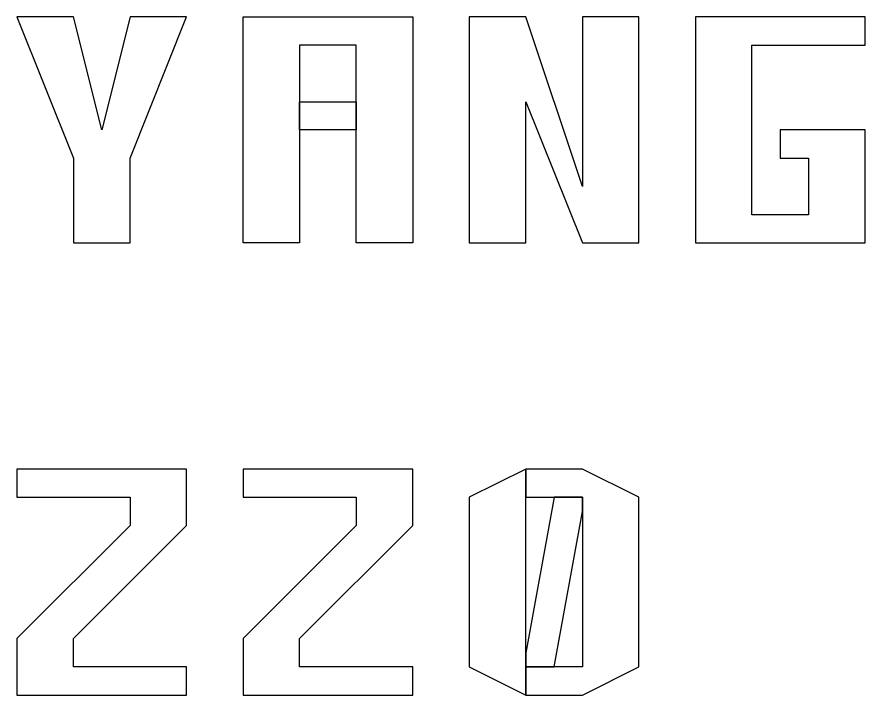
# Model space of a CAD drawing. Extents: x -18850 to 18850, y -21700 to 21700.
# Drawn here: x 8450 to 9950, y -19300 to -18100 of the extents above; entities that cross this region are included whole.
import ezdxf

# ---------------------------------------------------------------- set-up
doc = ezdxf.new("R2010")
doc.units = 0
doc.layers.add('GAP', color=1, linetype='continuous')

msp = doc.modelspace()

# ---------------------------------------------------------------- linework, layer by layer
at = {"layer": 'gap'}
for points in [[(8550, -18500), (8650, -18500), (8650, -18350), (8750, -18100), (8650, -18100), (8600, -18300), (8550, -18100), (8450, -18100), (8550, -18350), (8550, -18500), (8550, -18500)], [(8850, -18500), (8850, -18100), (9150, -18100), (9150, -18500), (9050, -18500), (9050, -18150), (8950, -18150), (8950, -18500), (8850, -18500)], [(9250, -18500), (9350, -18500), (9350, -18250), (9450, -18500), (9550, -18500), (9550, -18100), (9450, -18100), (9450, -18400), (9350, -18100), (9250, -18100), (9250, -18500), (9250, -18500)], [(9650, -18500), (9950, -18500), (9950, -18300), (9800, -18300), (9800, -18350), (9850, -18350), (9850, -18450), (9750, -18450), (9750, -18150), (9950, -18150), (9950, -18100), (9650, -18100), (9650, -18500), (9650, -18500)], [(8950, -18300), (8950, -18250), (9050, -18250), (9050, -18300), (8950, -18300)], [(8450, -19300), (8750, -19300), (8750, -19250), (8550, -19250), (8550, -19200), (8750, -19000), (8750, -18900), (8450, -18900), (8450, -18950), (8650, -18950), (8650, -19000), (8450, -19200), (8450, -19300), (8450, -19300)], [(8850, -19300), (9150, -19300), (9150, -19250), (8950, -19250), (8950, -19200), (9150, -19000), (9150, -18900), (8850, -18900), (8850, -18950), (9050, -18950), (9050, -19000), (8850, -19200), (8850, -19300), (8850, -19300)], [(9250, -19250), (9350, -19300), (9350, -18900), (9250, -18950), (9250, -19250)], [(9350, -19300), (9450, -19300), (9550, -19250), (9550, -18950), (9450, -18900), (9350, -18900), (9350, -18950), (9450, -18950), (9450, -19250), (9350, -19250), (9350, -19300)], [(9350, -19250), (9400, -19250), (9450, -18975), (9450, -18950), (9400, -18950), (9350, -19225), (9350, -19250)]]:
    msp.add_lwpolyline(points, dxfattribs=at)

doc.saveas('drawing.dxf')
